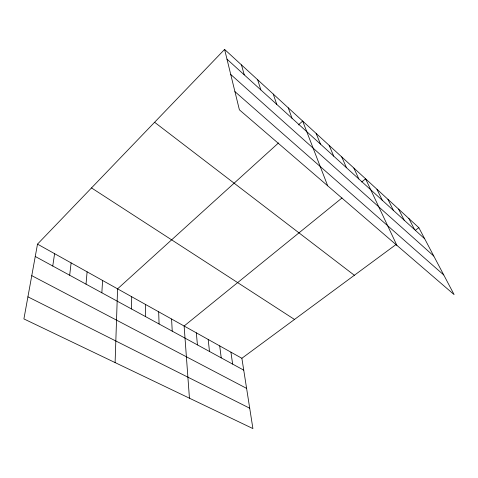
<?xml version="1.0" encoding="UTF-8"?>
<svg xmlns="http://www.w3.org/2000/svg" width="478" height="478" viewBox="0 0 478 478"><rect width="100%" height="100%" fill="white"/><g stroke="black" fill="none" stroke-linecap="round" stroke-linejoin="round"><path stroke-width="0.72" d="M131.57 308.985L131.689 296.736M115.102 362.593L117.576 288.855L278.537 142.922M101.85 292.787L102.585 280.478M86.028 284.159L87.104 271.833M69.674 275.244L71.114 262.9M52.759 266.019L54.594 253.675M37.505 244.127L23.9 318.922L252.91 428.581L241.874 358.279L37.505 244.127L224.6 49.419L418.842 227.689L454.1 294.591L239.394 109.826L224.6 49.419M298.392 124.925L302.658 121.059L327.687 185.811M342.003 197.958L184.126 326.02L189.443 398.186M361.685 181.987L365.592 178.82L396.889 245.357M241.874 358.279L395.814 244.682M415.328 230.282L418.842 227.689M27.915 296.838L249.713 408.212M31.769 275.657L246.6 388.375M35.258 256.477L243.738 370.145M91.507 187.926L294.49 319.447M154.597 122.272L354.353 275.274M234.931 91.621L443.757 274.969M230.731 74.454L433.785 256.047M226.984 59.153L424.709 238.827M408.857 218.53L414.605 229.643M398.556 209.077L404.173 220.167M387.921 199.314L393.4 210.38M376.939 189.234L382.269 200.258M353.857 168.053L358.841 178.969M341.722 156.915L346.502 167.76M329.157 145.384L333.728 156.151M316.143 133.44L320.481 144.111M288.234 107.825L292.04 118.269M273.255 94.076L276.75 104.377M257.684 79.784L260.839 89.918M241.474 64.912L244.264 74.855M230.94 352.172L232.631 364.093M219.713 345.899L221.224 357.873M208.181 339.458L209.495 351.473M196.321 332.831L197.432 344.901M171.578 319.017L172.241 331.164M158.672 311.805L159.084 323.994M145.378 304.378L145.533 316.603"/></g></svg>
